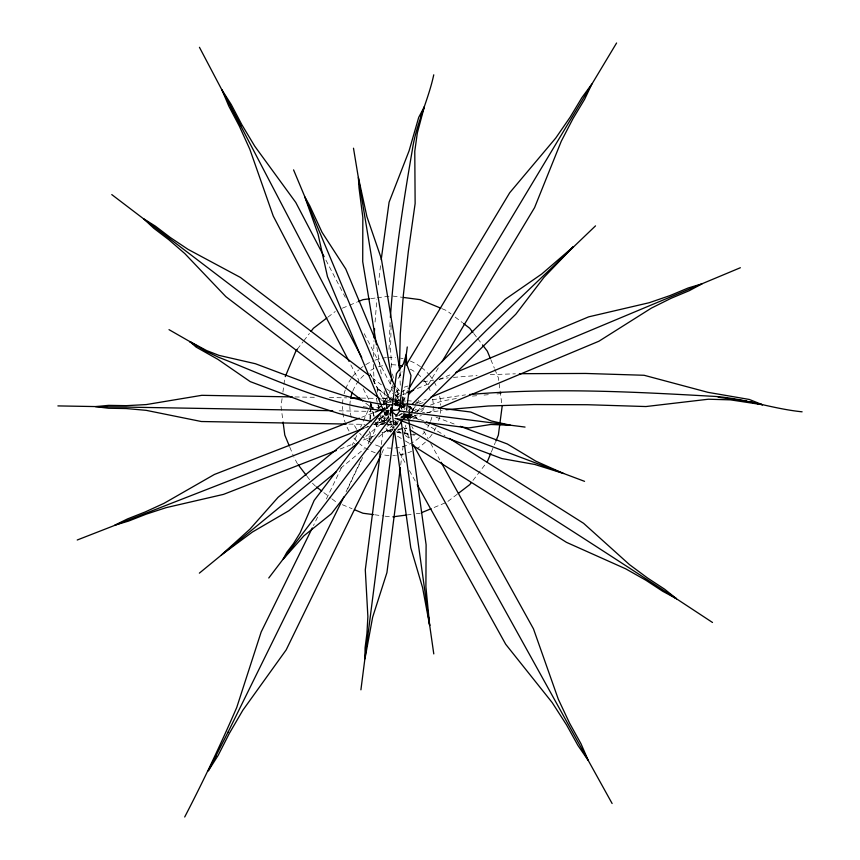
<?xml version="1.0" encoding="UTF-8"?>
<svg xmlns="http://www.w3.org/2000/svg" width="860" height="860" viewBox="0 0 860 860"><rect width="100%" height="100%" fill="white"/><g stroke="black" fill="none" stroke-linecap="round" stroke-linejoin="round"><path stroke-width="0.64" stroke-dasharray="4.3 3.22" d="M391.096 325.467L390.569 349.364L391.752 368.822M368.144 443.857L370.133 439.062L370.37 429.817M370.649 419.261L370.918 408.693M370.95 407.382L371.058 403.415M373.552 356.47L374.014 340.582M389.053 349.396L390.182 320.07M370.133 439.062L369.048 439.288L369.392 431.354M369.908 419.454L370.359 408.876M370.423 407.554L370.649 402.265M375.078 322.048L376.841 299.549M407.425 419.239L407.855 414.025M408.973 417.756L409.672 411.424M409.812 410.156L410.22 406.35L408.973 418.487M383.861 411.413L385.387 415.058L385.807 411.252M386.935 401.104L387.355 397.298M378.325 284.94L380.593 264.988M381.356 444.502L383.001 431.591M384.012 423.733L385.56 411.682M395.159 422.539L395.342 421.056M400.695 465.066L403.136 445.996M404.63 434.364L405.802 425.195M406.726 417.992L407.178 414.456M282.058 398.642L281.026 406.447L282.908 420.755M282.908 392.138L283.768 385.635M283.94 384.345L284.789 377.841M380.754 415.412L379.378 420.712L379.195 418.111M383.474 403.63L384.076 401.007L370.638 374.713M379.378 420.712L379.98 418.1M383.302 403.695L384.076 401.007M405.049 417.648L406.092 413.918M404.705 417.863L405.856 414.047L404.694 417.745M387.419 410.94L387.656 412.359L388.451 409.93M409.65 417.82L411.08 414.112M411.564 412.875L413.94 406.694M404.05 417.627L405.469 413.961M411.617 413.81L409.672 418.616L416.756 414.918M412.112 412.617L414.541 406.608M415.025 405.415L416.487 401.813M491.339 452.027L493.855 445.974M494.349 444.76L495.36 442.341M368.091 410.424L360.598 427.119M368.585 409.252L370.563 404.587M375.605 422.55L376.508 426.366L369.101 443.448M392.128 430.613L394.106 425.947M394.6 424.775L396.084 421.271L395.675 420.121M383.474 421.916L388.817 410.091L375.411 424.152L383.151 424.474M360.716 460.627L345.741 492.5M356.696 435.568L352.181 445.19M362.63 457.434L347.332 489.684M381.722 453.424L384.506 447.393M388.354 416.154L386.677 419.744L373.992 424.356M385.387 415.058L387.666 410.231M341.334 467.958L326.284 499.144M317.577 517.139L313.481 525.535M393.826 401.437L382.582 404.318L388.559 394.364M389.247 393.235L393.321 386.441M398.072 378.54L402.136 371.767M407.704 390.644L402.566 399.201L404.995 409.22M408.618 417.24L412.037 411.564M412.714 410.435L415.444 405.888M416.81 403.619L418.841 400.233M428.334 384.441L439.31 366.177M401.76 417.928L404.63 413.434M387.656 412.359L389.225 410.263M403.48 418.121L406.597 413.983M297.431 349.096L303.021 341.807M303.827 340.764L309.417 333.476M472.946 480.46L487.33 461.723M398.599 421.518L394.342 426.625L397.341 424.012M402.007 417.444L404.565 414.38M406.683 417.723L410.026 413.724M410.854 412.725L415.864 406.726M395.299 397.578L399.491 392.73M402.254 400.943L406.619 396.374M409.5 419.422L413.51 415.058M388.924 410.166L375.411 424.152M420.766 411.951L425.711 406.748M417.068 411.36L420.755 407.597M395.503 392.74L399.513 389.257M408.242 410.629L413.155 406.35M365.833 436.407L389.161 417.24M340.603 468.27L364.382 448.737M378.529 437.116L392.644 425.528M394.665 423.873L397.535 421.507M327.983 317.093L335.26 311.503M457.262 494.21L446.856 502.197L432.311 508.217M369.048 439.288L375.444 434.687M387.15 426.259L393.547 421.658M398.675 415.391L401.964 413.112M400.814 417.369L406.275 413.681M382.582 404.318L384.785 402.899M385.882 402.19L391.397 398.653M395.804 395.815L400.212 392.988M401.308 392.278L407.919 388.032M394.762 404.372L398.04 402.265L405.189 409.715M394.998 405.78L398.169 403.899M402.351 419.669L412.854 413.853M414.025 413.208L424.539 407.393M377.776 408.221L382.421 405.683M383.581 405.049L387.075 403.146M388.236 402.512L395.202 398.696M398.814 415.681L403.383 413.241L404.383 413.617M380.797 406.5L378.765 407.533L372.229 407.489M401.491 395.159L395.675 397.599L398.889 399.75M402.663 394.675L404.985 393.697M417.369 388.516L429.613 383.399M439.159 379.4L449.898 374.906M416.896 403.039L426.173 399.158M412.854 419.056L421.378 415.487M427.56 412.897L434.988 409.79M342.366 308.192L348.429 305.687M349.633 305.182L356.911 302.172M394.417 404.952L397.943 403.577M389.214 422.83L391.558 421.916M340.033 449.06L354.89 443.319M361.759 417.25L374.079 412.52M363.511 439.987L374.584 435.719M366.844 427.087L369.219 426.173M363.952 428.269L368.65 426.474M381.98 432.881L391.837 429.108M374.229 424.41L376.465 423.582L384.269 424.044M430.452 405.092L442.319 400.943L458.014 398.244M404.275 387.193L408.048 386M418.992 403.953L423.851 402.415M407.371 418.067L417.423 414.875M401.996 404.942L405.737 403.867M390.644 421.862L396.825 420.164M375.498 422.69L376.11 425.238L384.667 423.002M395.073 401.115L401.319 399.513M391.762 431.623L386.462 430.806L392.644 429.935M423.292 381.786L433.784 380.109M439.041 379.281L448.221 377.819M432.344 399.717L465.496 394.858M426.442 412.843L442.19 410.338M400.717 417.089L409.779 415.649L408.102 413.628M393.966 403.544L400.287 402.652M370.767 298.635L375.971 297.947M377.271 297.775L390.279 296.066M407.188 514.947L411.091 514.441M416.294 513.753L420.196 513.237M394.686 403.125L398.621 402.62M399.932 402.448L403.856 401.942L402.308 400.771M397.836 429.29L403.028 428.645M404.329 428.484L406.93 428.162L405.952 428.398L405.393 424.55M386.462 430.806L392.956 430M398.159 429.366L403.362 428.721M472.366 396.094L477.547 395.643M484.019 395.073L490.501 394.493M496.972 393.923L502.154 393.471M453.478 377.389L477.117 375.487M490.275 374.616L515.376 373.82M295.002 396.954L317.501 397.341M329.412 397.546L346.698 397.858M361.329 398.105L376.798 398.373M381.958 398.47L390.838 398.621M339.13 410.822L370.079 411.36M348.902 424.098L364.737 424.367M373.756 424.528L381.496 424.668M387.838 424.775L392.912 424.862M382.678 404.544L385.291 404.641M377.465 422.432L385.301 422.701M388.322 424.69L392.192 424.851M385.57 424.12L392.074 424.507M393.375 424.582L397.266 424.818M401.652 417.938L404.254 418.121M391.483 399.352L405.759 400.534M407.06 400.642L412.252 401.082M400.91 406.264L407.565 406.834M397.782 406.156L396.331 402.502L405.393 403.662M392.88 296.066L401.986 297.27M374.67 514.774L383.775 515.979M385.076 516.15L391.579 517.01M391.279 431.096L387.452 430.581L390.827 432.472M396.395 431.795L407.898 433.375M413.004 434.074L415.563 434.418M397.051 432.44L408.984 434.289M410.306 434.493L416.928 435.515M363.124 406.576L368.306 407.468M382.206 397.728L393.665 399.954M394.944 400.212L401.308 401.448M383.517 423.851L381.109 419.508L388.634 421.507M383.904 401.072L389.913 403.114M394.719 404.738L402.114 407.113L399.696 402.329M392.343 403.437L397.374 405.2M398.631 405.64L403.662 407.404L402.136 403.759M393.944 422.142L397.599 423.421M395.202 422.722L397.642 423.571M401.792 404.329L407.092 406.318M408.242 406.748L424.829 412.983M436.063 417.207L455.477 424.507M405.608 414.079L424.69 421.25M442.008 308.697L446.856 310.707L451.027 313.9M342.366 504.702L352.062 508.722M395.084 400.91L401.093 403.512M402.297 404.028L404.705 405.071M409.005 414.025L420.196 420.54M371.971 411.392L374.25 412.746M381.077 416.799L389.053 421.518M424.657 423.238L444.921 435.644M397.578 436.246L404.264 440.288M405.372 440.954L410.951 444.319M381.109 419.508L384.431 421.712M385.527 422.443L393.256 427.56M397.675 430.494L400.986 432.688M405.404 435.612L409.822 438.546M397.642 403.34L395.482 401.856L395.256 400.459M398.717 404.082L405.2 408.532M399.954 400.481L405.286 404.157M406.35 404.888L415.928 411.488M388.387 397.116L377.142 388.193L377.411 392.096M389.429 397.89L393.6 400.986M394.643 401.76L399.857 405.63M372.144 377.787L381.388 384.829M386.516 388.731L392.665 393.418M395.557 395.621L398.449 397.825M381.173 399.825L385.312 402.974M365.747 403.233L372.928 408.693M381.915 415.541L386.731 419.218M377.142 388.193L384.377 393.729M389.537 397.685L393.676 400.857M394.708 401.642L399.868 405.597M455.187 317.093L462.476 322.683M315.491 486.222L311.815 482.546M323.812 492.608L331.1 498.198M332.143 499.004L336.303 502.197M390.644 397.137L393.644 399.502M394.643 400.298L403.662 407.404M388.365 413.144L385.753 410.177L393.138 428.151M396.331 402.502L398.062 404.522M398.933 405.533L402.415 409.575M383.474 411.596L388.677 417.734M396.901 387.709L399.47 390.752M399.717 403.544L404.748 409.596M394.933 398.352L403.845 409.338M473.752 333.476L476.945 337.647M477.741 338.679L481.74 343.882M297.431 463.809L293.83 456.875M307.02 476.3L311.008 481.503M395.535 394.944L398.61 399.04M401.674 403.136L405.512 408.253M387.581 410.156L389.085 412.23M402.233 402.566L405.178 408.253M395.923 399.212L398.04 402.265M377.712 404.845L380.582 408.994M403.512 411.746L407.35 418.53M411.822 426.452L413.101 428.721M410.069 406.242L412.52 410.661M414.971 415.09L417.423 419.508M423.754 430.925L428.183 438.912M430.709 443.481L439.804 459.896M403.566 427.269L409.381 437.751M385.968 428.269L389.032 433.795M399.137 452.027L405.533 463.572M409.435 470.603L415.928 482.32M325.918 260.139L342.904 292.712M343.516 293.883L345.333 297.366M364.231 333.68L392.44 388.129M350.869 364.909L358.899 380.389M395.471 394.009L399.094 401.136M363.221 388.731L369.273 400.481M369.875 401.652L373.509 408.715M369.854 373.369L377.97 389.376L378.099 391.977M378.346 418.261L379.55 420.647L379.421 418.046M384.624 411.832L389.247 421.131M396.611 390.537L398.664 395.46M388.656 397.191L391.074 402.996M396.696 389.3L398.717 394.116M490.845 359.652L494.349 368.144M494.855 369.348L498.37 377.841L501.799 403.845M289.809 447.189L293.325 455.671M402.2 396.578L405.49 405.006M401.093 407.178L402.007 409.607M376.11 425.238L376.508 426.366M406.21 414.23L407.113 417.992M371.359 404.694L372.875 411.069M373.175 412.348L374.089 416.165M371.251 404.823L373.982 416.304M392.504 374.003L393.697 379.195M402.007 397.492L403.738 406.178M389.978 379.55L392.321 391.236M376.465 398.642L377.207 402.362M400.018 371.488L401.072 377.819M403.136 390.3L405.2 402.77M392.665 384.807L393.289 388.591M376.906 347.418L381.818 377.099M384.108 390.913L385.742 400.803M403.695 413.026L404.447 418.143M387.763 410.671L388.87 418.508M408.618 418.605L407.973 413.692M393.805 425.506L394.149 428.065M378.303 405.103L378.572 409.005M378.755 405.017L378.959 408.919M399.717 373.423L400.394 387.494M373.315 364.414L374.293 384.871M408.887 404.114L409.285 418.68M386.914 410.048L386.925 420.314M440.653 409.005A49.138 49.138 0 0 1 437.901 422.84M435.923 427.613A49.138 49.138 0 0 1 434.139 431.021M432.085 434.268A49.138 49.138 0 0 1 428.936 438.374M425.41 442.083A49.138 49.138 0 0 1 417.25 448.35M411.575 451.339A49.138 49.138 0 0 1 407.973 452.768M404.297 453.908A49.138 49.138 0 0 1 396.707 455.316M395.428 455.435A49.138 49.138 0 0 1 392.859 455.574M389.021 455.52A49.138 49.138 0 0 1 378.862 453.908M375.196 452.768A49.138 49.138 0 0 1 359.663 443.803M356.835 441.191A49.138 49.138 0 0 1 353.395 437.375M349.031 431.021A49.138 49.138 0 0 1 342.441 406.447M342.517 403.888A49.138 49.138 0 0 1 343.269 397.481M344.118 393.729A49.138 49.138 0 0 1 345.258 390.064M345.709 388.849A49.138 49.138 0 0 1 351.826 377.572M352.6 376.54A49.138 49.138 0 0 1 358.695 369.94M359.663 369.09A49.138 49.138 0 0 1 373.982 360.577M375.196 360.125A49.138 49.138 0 0 1 381.356 358.394M382.614 358.136A49.138 49.138 0 0 1 386.452 357.588M387.742 357.47A49.138 49.138 0 0 1 395.428 357.47M400.545 358.136A49.138 49.138 0 0 1 403.06 358.674M410.381 361.05A49.138 49.138 0 0 1 420.454 366.693M421.497 367.467A49.138 49.138 0 0 1 428.936 374.53M429.763 375.519A49.138 49.138 0 0 1 436.977 387.645M439.643 396.223A49.138 49.138 0 0 1 440.696 405.178M433.289 406.447A41.71 41.71 0 0 1 432.655 413.703M431.87 417.24A41.71 41.71 0 0 1 427.7 427.302M424.292 432.322A41.71 41.71 0 0 1 422.733 434.182M419.315 437.6A41.71 41.71 0 0 1 393.998 448.092M391.579 448.157A41.71 41.71 0 0 1 384.334 447.522M379.625 446.404A41.71 41.71 0 0 1 372.853 443.717M370.724 442.567A41.71 41.71 0 0 1 362.952 436.783M361.254 435.074A41.71 41.71 0 0 1 359.641 433.268M356.728 429.355A41.71 41.71 0 0 1 353.288 422.969M351.299 417.24A41.71 41.71 0 0 1 349.869 406.447M349.891 405.243A41.71 41.71 0 0 1 350.31 400.405M352.815 391.053A41.71 41.71 0 0 1 364.769 374.508M370.724 370.327A41.71 41.71 0 0 1 373.95 368.65M378.475 366.854A41.71 41.71 0 0 1 384.334 365.382M391.579 364.748A41.71 41.71 0 0 1 397.632 365.188M410.306 369.187A41.71 41.71 0 0 1 416.487 372.993M417.455 373.735A41.71 41.71 0 0 1 421.077 376.959M424.292 380.582A41.71 41.71 0 0 1 427.7 385.592M428.291 386.645A41.71 41.71 0 0 1 431.172 393.342M432.655 399.201A41.71 41.71 0 0 1 433.268 405.243"/><path stroke-width="1.29" d="M400.351 467.733L386.925 572.609L372.638 617.222L364.941 658.835L365.081 647.849L366.962 633.186L367.876 616.609L365.296 569.836L381.023 447.039M374.1 337.926L374.562 328.66M390.386 317.415C394.181 261.494 402.706 206.024 412.176 150.823L412.262 150.393C415.982 124.216 428.269 100.513 433.752 74.82M390.343 415.154L391.106 407.833M455.875 372.412L588.734 316.835L649.171 302.731L670.015 295.582L688.129 288.003L702.093 283.821L689.247 290.691L671.133 298.269L651.407 308.095L598.936 341.216L438.611 408.274M381.195 259.677L389.096 202.186L409.059 150.908L418.712 117.368L424.27 106.962L417.326 132.988L414.778 151.199L415.133 203.53L408.296 251.7L403.297 295.593L400.287 333.97L399.47 368.306M407.264 346.967L399.233 409.629L391.676 410.908L396.438 373.681L403.48 363.758L406.296 354.191L406.683 364.167L410.994 375.551L406.543 410.22M360.91 689.827L393.988 431.645M502.132 406.447L498.37 435.063L495.865 441.126M359.297 418.196L214.376 474.473L164.12 503.272L145.136 511.99L127.506 518.924L114.659 525.213L128.506 521.106L146.146 514.183L166.13 507.647L223.514 494.371L336.292 450.511M567.299 252.475L573.029 247.035L541.682 274.05L505.358 299.215L408.468 394.493M336.496 471.645L289.046 510.625L252.335 532.082L221.343 555.022L249.938 529.158L278.113 497.306L382.721 411.392M412.058 444.996L566.482 542.348L625.768 568.858L645.677 580.113L662.727 591.293L676.433 598.667L664.608 589.186L647.558 578.017L629.52 564.654L583.532 523.278L449.457 438.45M361.738 357.513L222.041 90.063L231.254 104.565L241.853 124.721L254.775 146.243L295.797 202.487L324.102 256.656M588.004 759.832L581.005 743.782L569.567 723.142L558.291 699.18L533.469 628.853L441.105 462.239M420.927 116.369L424.27 106.962M395.062 386.849L345.741 268.933L322.027 232.286L309.75 205.744L304.762 196.8L318.006 233.963L327.456 276.576L383.377 410.241M285.294 376.626L295.84 351.17L297.431 349.096M184.696 817C203.358 781.084 220.644 744.567 236.747 707.457L261.161 632.014L312.309 527.933M487.33 461.723L490.845 453.241M380.604 455.843L286.187 649.87L242.821 710.253L229.244 733.558L218.139 755.403L208.378 770.775L216.215 755.381M394.987 418.508L468.732 427.957L490.834 424.474L510.593 425.27L491.275 420.97L470.764 412.037L406.715 403.834M390.59 411.36L392.267 407.769M343.903 496.865L227.964 732.344M406.221 364.973L509.722 192.726L555.796 137.987L570.234 117.046L581.908 97.621L591.83 84.044L584.649 99.255L572.964 118.691L561.258 141.276L534.565 207.647L442.051 361.598M228.061 732.107L208.335 770.678M346.236 424.044L201.337 421.518L146.157 410.338L126.291 408.554L108.532 408.242L95.438 406.64L108.586 405.361L126.345 405.662L146.264 404.576L201.788 395.32L292.335 396.901M349.02 361.34L273.233 216.01L249.808 149.221L239.37 126.205L228.771 106.059L222.041 90.063M402.136 420.906L331.487 513.646L303.892 535.834L282.94 559.495L286.864 552.249L293.55 543.477L300.086 532.931L314.147 500.445L384.796 407.704M394.321 429.333L410.779 547.809L422.539 587.477L429.667 625.467L425.904 586.799L426.108 544.735L408.79 419.884M409.016 388.451L616.588 43M587.853 759.907L577.952 745.47L566.514 724.829L552.174 702.566L505.691 644.258L417.229 484.674M376.476 344.796L362.716 261.676L362.834 217.354L359.007 187.856L358.383 177.45L366.93 216.677L381.335 258.602L399.814 370.219M395.847 416.304L399.739 411.026L398.76 408.586M268.761 578.006L390.58 418.089M311.008 331.401L313.406 328.273L326.94 317.899M471.355 482.546L469.753 484.621L458.305 493.414M573.029 247.035L543.982 277.35L515.817 314.212L421.679 406.662M412.026 404.383L486.298 330.476L595.518 225.868M381.367 404.308L365.597 401.362L343.656 395.492L317.469 387.097L255.42 363.737L218.988 355.384L206.744 350.622L189.791 341.517L196.112 347.085L217.849 359.319L250.217 381.614L312.266 404.974L338.442 413.37L360.383 419.239L370.896 421.206M397.374 419.304L501.864 458.573L534.802 464.464L563.644 473.527L536.006 461.261L507.346 443.996L460.358 426.334M429.667 625.467L401.222 421.335M383.732 410.564L389.462 405.845M199.359 573.147L358.588 442.362M197.273 346.333L189.77 341.613L206.69 351.611L218.3 357.137C271.255 377.906 324.134 404.017 381.216 410.403M391.676 410.908L393.912 409.908M407.468 392.665L413.649 390.075M430.957 397.159L740.374 267.729M358.115 301.666L362.963 299.667L369.467 298.807M421.411 512.732L431.107 508.722M77.228 540.005L363.264 428.452M375.315 412.048L383.947 408.747M446.125 409.715L488.147 406.017L534.383 404.544L587.477 404.727L645.924 406.543L708.371 399.223L730.462 399.857L762.476 404.727L749.307 399.459L707.963 392.343L644.086 375.272L585.638 373.455L519.343 373.691M392.88 516.838L405.888 515.119M667.865 593.077L676.433 598.667M469.442 394.536C548.96 387.613 628.95 391.569 708.489 396.062L709.005 396.116C740.772 397.105 770.7 408.661 802.111 411.811M350.687 397.922L359.996 398.083M57.889 405.909L332.723 410.714M386.591 404.684L393.117 404.91M718.218 397.266L746.587 401.104M399.739 411.026L525.052 427.076M403.286 297.431L420.196 299.667L440.804 308.192M373.369 514.613L362.963 513.237L354.481 509.722M750.307 401.867L762.476 404.727M426.452 421.905L584.553 481.342M169.011 329.649L189.802 341.57M410.188 429.989C512.538 491.608 612.739 556.764 712.499 622.479M369.058 375.433L240.456 277.468L187.996 249.325L170.387 237.575L155.38 226.148L143.534 218.709L153.768 228.255L168.786 239.693L184.782 253.549L225.847 296.646L362.673 400.889M111.768 194.586L380.142 399.029M463.508 323.489L469.753 328.273L472.946 332.444M316.534 487.018L321.737 491.017M397.094 415.928L392.16 412.026L393.633 424.238M482.535 344.925L487.33 351.17L490.34 358.448M298.237 464.851L306.224 475.257M413.241 444.717L612.116 803.509M230.028 105.371L199.445 47.3M230.652 106.543L240.811 125.85M293.572 169.882L388.656 397.191M289.315 445.974L284.789 435.063L283.08 422.056M390.762 408.274L392.493 413.176M389.956 413.52L390.816 415.971M353.492 148.21L392.117 381.507M385.946 402.039L387 408.392M428.473 616.932L433.784 653.912M350.74 398.008A41.71 41.71 0 0 1 352.385 392.192M398.836 365.382A41.71 41.71 0 0 1 402.373 366.166"/></g></svg>
